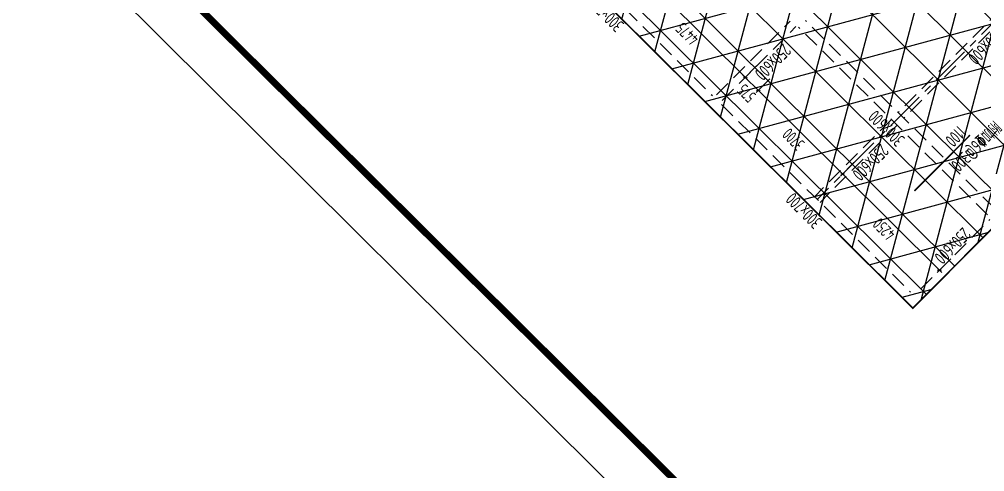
# Model space of a CAD drawing. Extents: x 517450926 to 520131079, y 3499134486 to 3500888201.
# Drawn here: x 518488298 to 518518356, y 3500259995 to 3500274102 of the extents above; entities that cross this region are included whole.
import ezdxf
from ezdxf.enums import TextEntityAlignment as Align

# ---------------------------------------------------------------- set-up
doc = ezdxf.new("R2010")
doc.units = 0
doc.header["$LTSCALE"] = 1000
doc.header["$MEASUREMENT"] = 0
doc.linetypes.add('CENTER', pattern=[2, 1.25, -0.25, 0.25, -0.25])
doc.linetypes.add('DASHED', pattern=[0.75, 0.5, -0.25])
doc.layers.get('0').update_dxf_attribs({"linetype": 'CONTINUOUS'})
doc.layers.get('Defpoints').update_dxf_attribs({"color": 2, "linetype": 'CONTINUOUS'})
for name, color, linetype in [('C-SHET-SHET', 144, 'CONTINUOUS'), ('S_AXIS', 8, 'CENTER'), ('S_AXIS_DIMS', 3, 'CONTINUOUS'), ('S_BEAM', 4, 'DASHED'), ('S_BEAM_SECD_TEXT_HORZ', 9, 'CONTINUOUS'), ('S_BEAM_TEXT_HORZ', 7, 'CONTINUOUS'), ('S_BEAM_TEXT_VERT', 41, 'CONTINUOUS'), ('S_FLOR_TEXT', 51, 'CONTINUOUS'), ('S_PLAN_HACH', 254, 'CONTINUOUS'), ('S_PLAN_REIN', 1, 'CONTINUOUS')]:
    doc.layers.add(name, color=color, linetype=linetype)
doc.layers.add('内框', color=8, linetype='CONTINUOUS', plot=False)
doc.styles.get("Standard").update_dxf_attribs({"font": 'Tssdeng.shx', "bigfont": 'Tssdchn.shx'})
doc.styles.add('TH-STYLE3', font='tssdeng.shx', dxfattribs={"width": 0.7, "bigfont": 'tssdchn.shx'})
doc.styles.add('样式 1', font='Tssdeng.shx', dxfattribs={"width": 0.7, "bigfont": 'Tssdchn.shx'})
doc.styles.add('黑体', font='simhei.ttf')
doc.dimstyles.new('TSSD_100_100', dxfattribs={"dimtxt": 375, "dimasz": 100, "dimexe": 100, "dimexo": 0, "dimgap": 125, "dimtad": 1, "dimdec": 1, "dimdsep": 46, "dimtxsty": 'TH-STYLE3', "dimblk": 'ARCHTICK', "dimcen": -100, "dimdle": 100, "dimclrt": 7, "dimadec": 0, "dimazin": 0, "dimtfac": 1, "dimtdec": 1, "dimtix": 1, "dimtmove": 2, "dimatfit": 3, "dimldrblk": 'ARCHTICK', "dimfxl": 500, "dimfxlon": 1, "dimtolj": 1, "dimtzin": 0, "dimarcsym": 0})

# ---------------------------------------------------------------- blocks, each defined once
blk = doc.blocks.new('THAPE_A1L2_inner')
at = {"layer": '内框'}
blk.add_lwpolyline([(0, 0), (1261, 0), (1261, 594), (0, 594)], close=True, dxfattribs=at)
at = {"layer": '内框', "const_width": 1.4}
blk.add_lwpolyline([(25, 584), (25, 10), (1251, 10), (1251, 584)], close=True, dxfattribs=at)
at = {"layer": '内框', "style": '黑体', "width": 0.7999999999999972}
blk.add_attdef('内框名称', (58.88620221386664, 599.2949663840001), '', height=8, dxfattribs=at)
blk = doc.blocks.new('SH_THAPE_A1L2')
blk.add_lwpolyline([(0, 0), (1261, 0), (1261, 594), (0, 594)], close=True)
at = {"const_width": 1.4}
blk.add_lwpolyline([(25, 584), (25, 10), (1251, 10), (1251, 584)], close=True, dxfattribs=at)
blk.add_attdef('作废标记', text='', height=400).set_placement((658, 330.5), align=Align.MIDDLE_CENTER)
blk = doc.blocks.new('_ArchTick')
at = {"color": 0, "const_width": 0.25}
blk.add_lwpolyline([(-0.5303300858904549, -0.5303300858895454), (0.5303300858904549, 0.5303300858895454)], dxfattribs=at)
blk = doc.blocks.new('*D175')
at = {"layer": 'Defpoints', "color": 0, "transparency": 16777216}
for p in [(518514350.6789622, 3500269698.259348), (518513932.1827321, 3500269277.459018), (518517364.1215386, 3500266701.316928)]:
    blk.add_point(p, dxfattribs=at)
at = {"layer": 'S_AXIS_DIMS', "color": 0, "lineweight": -2, "transparency": 16777216}
for p, q in [((518514284.7641928, 3500269631.981674), (518513861.66644, 3500269206.554486)), ((518517016.5298402, 3500266210.000307), (518513861.2782009, 3500269347.97531)), ((518517298.2067697, 3500266635.039255), (518516875.1090169, 3500266209.612068))]:
    blk.add_line(p, q, dxfattribs=at)
at = {"layer": 'S_AXIS_DIMS', "color": 0, "lineweight": -2, "transparency": 16777216, "xscale": 100, "yscale": 100, "zscale": 100}
for p, rotation in [((518513932.1827321, 3500269277.459018), 135.1572922653654), ((518516945.625309, 3500266280.516599), 315.1572922653655)]:
    blk.add_blockref('_ArchTick', p, dxfattribs=dict(at, rotation=rotation))
at = {"layer": 'S_AXIS_DIMS', "color": 7, "transparency": 16777216, "insert": (518515218.5406077, 3500267557.411149), "char_height": 375, "attachment_point": 5, "rotation": 135.1572922653654, "style": 'TH-STYLE3'}
blk.add_mtext('\\A1;4250', dxfattribs=at)
blk = doc.blocks.new('*D176')
at = {"layer": 'Defpoints', "color": 0, "transparency": 16777216}
for p in [(518511727.2113242, 3500272307.362141), (518511308.7150943, 3500271886.561811), (518514350.6789622, 3500269698.259348)]:
    blk.add_point(p, dxfattribs=at)
at = {"layer": 'S_AXIS_DIMS', "color": 0, "lineweight": -2, "transparency": 16777216}
for p, q in [((518511661.296555, 3500272241.084467), (518511238.1988022, 3500271815.65728)), ((518514003.0872631, 3500269206.942726), (518511237.8105633, 3500271957.078104)), ((518514284.7641928, 3500269631.981674), (518513861.66644, 3500269206.554486))]:
    blk.add_line(p, q, dxfattribs=at)
at = {"layer": 'S_AXIS_DIMS', "color": 0, "lineweight": -2, "transparency": 16777216, "xscale": 100, "yscale": 100, "zscale": 100}
for p, rotation in [((518511308.7150943, 3500271886.561811), 135.1572922653654), ((518513932.1827321, 3500269277.459018), 315.1572922653655)]:
    blk.add_blockref('_ArchTick', p, dxfattribs=dict(at, rotation=rotation))
at = {"layer": 'S_AXIS_DIMS', "color": 7, "transparency": 16777216, "insert": (518512400.0855002, 3500270360.433755), "char_height": 375, "attachment_point": 5, "rotation": 135.1572922653654, "style": 'TH-STYLE3'}
blk.add_mtext('\\A1;3700', dxfattribs=at)
blk = doc.blocks.new('*D177')
at = {"layer": 'Defpoints', "color": 0, "transparency": 16777216}
for p in [(518511319.5102513, 3500272712.830838), (518510901.0140245, 3500272292.030512), (518511727.2113242, 3500272307.362141)]:
    blk.add_point(p, dxfattribs=at)
at = {"layer": 'S_AXIS_DIMS', "color": 0, "lineweight": -2, "transparency": 16777216}
for p, q in [((518511253.5954852, 3500272646.553167), (518510830.4977324, 3500272221.12598)), ((518511379.619628, 3500271816.045522), (518510830.1094933, 3500272362.546804)), ((518511661.2965574, 3500272241.08447), (518511238.1988046, 3500271815.657283))]:
    blk.add_line(p, q, dxfattribs=at)
at = {"layer": 'S_AXIS_DIMS', "color": 0, "lineweight": -2, "transparency": 16777216, "xscale": 100, "yscale": 100, "zscale": 100}
for p, rotation in [((518510901.0140245, 3500272292.030512), 135.1572922653654), ((518511308.7150967, 3500271886.561814), 315.1572922653655)]:
    blk.add_blockref('_ArchTick', p, dxfattribs=dict(at, rotation=rotation))
at = {"layer": 'S_AXIS_DIMS', "color": 7, "transparency": 16777216, "insert": (518510939.8423173, 3500271795.052017), "char_height": 375, "attachment_point": 5, "rotation": 135.1572922653654, "style": 'TH-STYLE3'}
blk.add_mtext('\\A1;575', dxfattribs=at)
blk = doc.blocks.new('*D178')
at = {"layer": 'Defpoints', "color": 0, "transparency": 16777216}
for p in [(518508146.5324843, 3500275868.434912), (518507728.036258, 3500275447.634586), (518511319.510252, 3500272712.830839)]:
    blk.add_point(p, dxfattribs=at)
at = {"layer": 'S_AXIS_DIMS', "color": 0, "lineweight": -2, "transparency": 16777216}
for p, q in [((518508080.6177189, 3500275802.157242), (518507657.5199659, 3500275376.730055)), ((518510971.9185576, 3500272221.514222), (518507657.131727, 3500275518.150878)), ((518511253.5954874, 3500272646.553169), (518510830.4977343, 3500272221.125982))]:
    blk.add_line(p, q, dxfattribs=at)
at = {"layer": 'S_AXIS_DIMS', "color": 0, "lineweight": -2, "transparency": 16777216, "xscale": 100, "yscale": 100, "zscale": 100}
for p, rotation in [((518507728.036258, 3500275447.634586), 135.1572922653654), ((518510901.0140264, 3500272292.030514), 315.1572922653655)]:
    blk.add_blockref('_ArchTick', p, dxfattribs=dict(at, rotation=rotation))
at = {"layer": 'S_AXIS_DIMS', "color": 7, "transparency": 16777216, "insert": (518509094.1617293, 3500273648.25589), "char_height": 375, "attachment_point": 5, "rotation": 135.1572922653654, "style": 'TH-STYLE3'}
blk.add_mtext('\\A1;4475', dxfattribs=at)

msp = doc.modelspace()

# ---------------------------------------------------------------- hatches: boundary and pattern name
at = {"layer": 'S_PLAN_HACH', "transparency": 33554559}
h = msp.add_hatch(dxfattribs=at)
h.set_pattern_fill('NET3', color=256, scale=10000)
h.set_pattern_definition([(135.1572922659513, (518275663.3812712, 3500508607.999964), (-881.4536518802511, -886.3066397060157), []), (195.1572922659514, (518275663.3812712, 3500508607.999964), (326.8372395881056, -1206.51457463987), []), (255.1572922659514, (518275663.3812712, 3500508607.999964), (1208.290891468357, -320.2079349338547), [])])
h.paths.add_polyline_path([(518516112.6146809, 3500265103.274226), (518490587.0503843, 3500290489.072839), (518498414.3589899, 3500298359.475978), (518523939.9232866, 3500272973.677364)], flags=17)

# ---------------------------------------------------------------- linework, layer by layer
at = {"layer": 'S_AXIS'}
msp.add_line((518520545.1116472, 3500275926.796497), (518513140.900975, 3500268481.82073), dxfattribs=at)
at = {"layer": 'S_BEAM'}
for p, q in [((518503994.2164531, 3500277578.422418), (518509879.2925379, 3500271725.57017)), ((518520456.480982, 3500276014.941864), (518515661.3723412, 3500271193.432964)), ((518520633.7423102, 3500275838.651134), (518515838.6336712, 3500271017.142236)), ((518510002.9871831, 3500271743.587437), (518512294.7659642, 3500274047.983983)), ((518518657.0888271, 3500268214.119649), (518512772.0126637, 3500274066.971832)), ((518510180.2485111, 3500271567.296707), (518512472.0272921, 3500273871.693253)), ((518518445.5399532, 3500268001.406053), (518512560.4637898, 3500273854.258235)), ((518510162.9106633, 3500271443.505002), (518516047.9867546, 3500265590.652748)), ((518515449.8234646, 3500270980.71937), (518513052.2703115, 3500268569.966094)), ((518515627.0847948, 3500270804.428643), (518513229.5316394, 3500268393.675364)), ((518516365.8924273, 3500265697.591903), (518518516.6385943, 3500267860.179358))]:
    msp.add_line(p, q, dxfattribs=at)
at = {"layer": 'S_BEAM', "linetype": 'Continuous'}
for p, q in [((518503782.6675766, 3500277365.708824), (518509667.7436615, 3500271512.856577)), ((518509951.3617868, 3500271230.791409), (518515836.4378781, 3500265377.939155)), ((518516543.1537552, 3500265521.301173), (518518693.8999223, 3500267683.888628))]:
    msp.add_line(p, q, dxfattribs=at)
at = {"layer": 'S_FLOR_TEXT', "linetype": 'CENTER', "const_width": 50}
msp.add_lwpolyline([(518516120.0560037, 3500265095.873987), (518490594.4247924, 3500290481.739149), (518498421.7332171, 3500298352.142106), (518523947.3644284, 3500272966.276943)], close=True, dxfattribs=at)
at = {"layer": 'S_PLAN_REIN', "const_width": 50.00000000000001}
msp.add_lwpolyline([(518516168.2208977, 3500268750.131253), (518517895.8712073, 3500270487.293428)], dxfattribs=at)

# ---------------------------------------------------------------- block references
at = {"layer": 'C-SHET-SHET', "xscale": 150, "yscale": 150, "zscale": 150, "rotation": 135.1572922948761}
msp.add_blockref('SH_THAPE_A1L2', (518609792.2772212, 3500282741.22791), dxfattribs=at)
at = {"layer": '内框', "xscale": 149.9999999999999, "yscale": 149.9999999999999, "zscale": 149.9999999999999, "rotation": 135.1572922948763}
msp.add_blockref('THAPE_A1L2_inner', (518609792.2772154, 3500282741.227907), dxfattribs=at)

# ---------------------------------------------------------------- texts
at = {"layer": 'S_BEAM_SECD_TEXT_HORZ', "linetype": 'Continuous', "style": '样式 1', "width": 0.7}
for p in [(518518268.1604849, 3500273396.096632), (518514665.4046384, 3500269773.505268)]:
    msp.add_text('250x600', height=400, rotation=225.1572978134186, dxfattribs=at).set_placement(p, align=Align.CENTER)
at = {"layer": 'S_BEAM_TEXT_HORZ', "linetype": 'Continuous', "style": '样式 1', "width": 0.7}
for s, p in [('300x700', (518506696.7371367, 3500274410.658594)), ('300x600', (518515434.9288071, 3500270841.658654)), ('300x700', (518512865.4313518, 3500268275.741177))]:
    msp.add_text(s, height=400, rotation=135.1572881541092, dxfattribs=at).set_placement(p, align=Align.CENTER)
at = {"layer": 'S_BEAM_TEXT_VERT', "linetype": 'Continuous', "style": '样式 1', "width": 0.7}
for p in [(518511624.3564419, 3500272901.764093), (518517219.0533367, 3500267177.045134)]:
    msp.add_text('250x600', height=400, rotation=225.1572978134186, dxfattribs=at).set_placement(p, align=Align.CENTER)
at = {"layer": 'S_FLOR_TEXT', "style": 'TH-STYLE3', "width": 0.7}
for s, p in [('附加%%1326@300', (518518629.7873161, 3500270962.798958)), ('1100', (518517545.4540659, 3500270820.742224))]:
    msp.add_text(s, height=400.0000000000001, rotation=225.1572929705051, dxfattribs=at).set_placement(p)

# ---------------------------------------------------------------- dimensions: what is measured, and where the dimension line sits
at = {"layer": 'S_AXIS_DIMS'}
for base, p1, p2, picture, middle in [((518507728.036258, 3500275447.634586), (518511319.5102524, 3500272712.830839), (518508146.5324843, 3500275868.434911), '*D178', (518509094.1617293, 3500273648.25589)), ((518511308.7150943, 3500271886.561811), (518514350.6789623, 3500269698.259348), (518511727.2113242, 3500272307.362141), '*D176', (518512400.0855002, 3500270360.433755)), ((518513932.1827321, 3500269277.459018), (518517364.1215388, 3500266701.316929), (518514350.6789623, 3500269698.259348), '*D175', (518515218.5406077, 3500267557.411149))]:
    dim = msp.add_linear_dim(base=base, p1=p1, p2=p2, angle=135.157292265367, dimstyle='TSSD_100_100', dxfattribs=at)
    dim.commit()
    dim.dimension.update_dxf_attribs({"geometry": picture, "text_midpoint": middle})
dim = msp.add_linear_dim(base=(518510901.0140245, 3500272292.030512), p1=(518511727.2113242, 3500272307.362141), p2=(518511319.5102512, 3500272712.830839), angle=135.157292265367, dimstyle='TSSD_100_100', dxfattribs=at)
dim.commit()
dim.dimension.update_dxf_attribs({"geometry": '*D177', "text_midpoint": (518510939.8423173, 3500271795.052017), "dimtype": 160})

doc.saveas('drawing.dxf')
